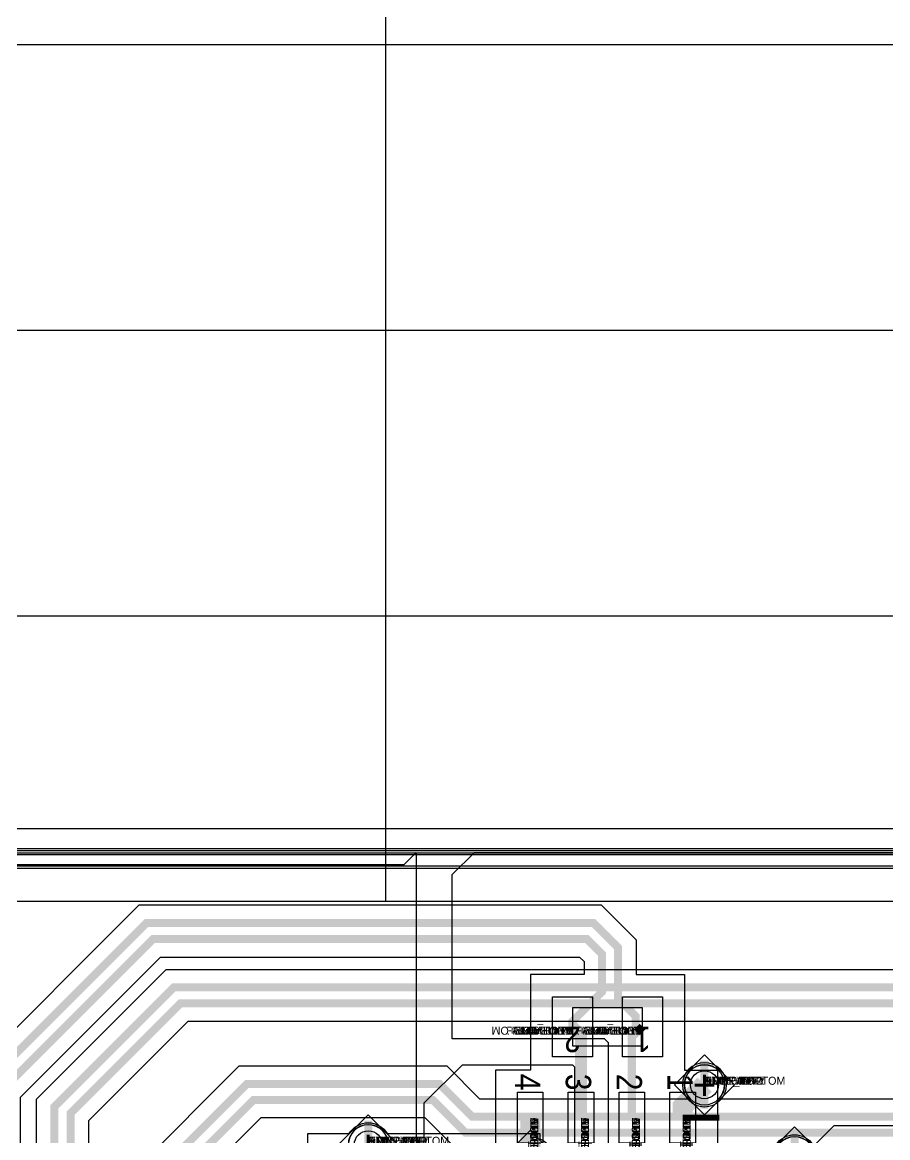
# Model space of a CAD drawing. Extents: x 0 to 323, y 0 to 320.
# Drawn here: x 14.52 to 36.14, y 265.08 to 292.95 of the extents above; entities that cross this region are included whole.
import ezdxf
from ezdxf.enums import TextEntityAlignment as Align

# ---------------------------------------------------------------- set-up
doc = ezdxf.new("R2010")
doc.units = 0
doc.header["$MEASUREMENT"] = 0
doc.layers.get('0').update_dxf_attribs({"linetype": 'CONTINUOUS'})
for name, color, linetype in [('BOARD_GEOMETRY_OUTLINE', 1, 'CONTINUOUS'), ('CDN_FIGURES', 7, 'CONTINUOUS'), ('ETCH_BOTTOM', 7, 'CONTINUOUS'), ('ETCH_GND', 3, 'CONTINUOUS'), ('ETCH_INT1', 4, 'CONTINUOUS'), ('ETCH_INT2', 5, 'CONTINUOUS'), ('ETCH_PWR', 6, 'CONTINUOUS'), ('ETCH_TOP', 2, 'CONTINUOUS'), ('MANUFACTURING_NCLEGEND-1-6', 8, 'CONTINUOUS'), ('PACKAGE_GEOMETRY_ASSEMBLY_TOP', 11, 'CONTINUOUS'), ('PACKAGE_GEOMETRY_PIN_NUMBER', 9, 'CONTINUOUS'), ('PACKAGE_KEEPIN_ALL', 12, 'CONTINUOUS')]:
    doc.layers.add(name, color=color, linetype=linetype)

# ---------------------------------------------------------------- blocks, each defined once
blk = doc.blocks.new('FIGURE_DIAMOND')
at = {"layer": 'CDN_FIGURES'}
blk.add_lwpolyline([(-0.5, 0), (0, 0.5), (0.5, 0), (0, -0.5)], close=True, dxfattribs=at)
blk = doc.blocks.new('PAD_INFO')
for tag in ['SHAPE_TYPE', 'PAD_HEIGHT', 'PAD_LAYER', 'PAD_TYPE', 'PAD_WIDTH']:
    blk.add_attdef(tag, (0, 0), '', height=0.2)
at = {"flags": 2}
blk.add_attdef('CDN_TYPE', (0, 0), '', height=0.2, dxfattribs=at)
blk = doc.blocks.new('DRILL_INFO')
at = {"flags": 2}
blk.add_attdef('CDN_TYPE', (0, 0), '', height=0.2, dxfattribs=at)
for tag in ['FSHAPE', 'FCHAR', 'DRILL_HEIGHT', 'DIAMETER', 'PLATED', 'DRILL_WIDTH']:
    blk.add_attdef(tag, (0, 0), '', height=0.2)
blk = doc.blocks.new('VIA0700X0300')
at = {"layer": 'ETCH_BOTTOM'}
blk.add_circle((0, 0), 0.35, dxfattribs=at)
at = {"layer": 'ETCH_GND'}
blk.add_circle((0, 0), 0.35, dxfattribs=at)
at = {"layer": 'ETCH_INT1'}
blk.add_circle((0, 0), 0.35, dxfattribs=at)
at = {"layer": 'ETCH_INT2'}
blk.add_circle((0, 0), 0.35, dxfattribs=at)
at = {"layer": 'ETCH_PWR'}
blk.add_circle((0, 0), 0.35, dxfattribs=at)
at = {"layer": 'ETCH_TOP'}
blk.add_circle((0, 0), 0.35, dxfattribs=at)
ref = blk.add_blockref('PAD_INFO', (0, 0))
ref.add_attrib('PAD_LAYER', 'ETCH_TOP', (0, 0), dxfattribs={"height": 0.2})
ref.add_attrib('SHAPE_TYPE', 'NULL', (0, 0), dxfattribs={"height": 0.2})
ref.add_attrib('PAD_TYPE', 'ANTIPAD', (0, 0), dxfattribs={"height": 0.2})
ref.add_attrib('PAD_WIDTH', '0.000000', (0, 0), dxfattribs={"height": 0.2})
ref.add_attrib('PAD_HEIGHT', '0.000000', (0, 0), dxfattribs={"height": 0.2})
ref = blk.add_blockref('PAD_INFO', (0, 0))
ref.add_attrib('PAD_LAYER', 'ETCH_GND', (0, 0), dxfattribs={"height": 0.2})
ref.add_attrib('SHAPE_TYPE', 'NULL', (0, 0), dxfattribs={"height": 0.2})
ref.add_attrib('PAD_TYPE', 'ANTIPAD', (0, 0), dxfattribs={"height": 0.2})
ref.add_attrib('PAD_WIDTH', '0.000000', (0, 0), dxfattribs={"height": 0.2})
ref.add_attrib('PAD_HEIGHT', '0.000000', (0, 0), dxfattribs={"height": 0.2})
ref = blk.add_blockref('PAD_INFO', (0, 0))
ref.add_attrib('PAD_LAYER', 'ETCH_INT1', (0, 0), dxfattribs={"height": 0.2})
ref.add_attrib('SHAPE_TYPE', 'NULL', (0, 0), dxfattribs={"height": 0.2})
ref.add_attrib('PAD_TYPE', 'ANTIPAD', (0, 0), dxfattribs={"height": 0.2})
ref.add_attrib('PAD_WIDTH', '0.000000', (0, 0), dxfattribs={"height": 0.2})
ref.add_attrib('PAD_HEIGHT', '0.000000', (0, 0), dxfattribs={"height": 0.2})
ref = blk.add_blockref('PAD_INFO', (0, 0))
ref.add_attrib('PAD_LAYER', 'ETCH_INT2', (0, 0), dxfattribs={"height": 0.2})
ref.add_attrib('SHAPE_TYPE', 'NULL', (0, 0), dxfattribs={"height": 0.2})
ref.add_attrib('PAD_TYPE', 'ANTIPAD', (0, 0), dxfattribs={"height": 0.2})
ref.add_attrib('PAD_WIDTH', '0.000000', (0, 0), dxfattribs={"height": 0.2})
ref.add_attrib('PAD_HEIGHT', '0.000000', (0, 0), dxfattribs={"height": 0.2})
ref = blk.add_blockref('PAD_INFO', (0, 0))
ref.add_attrib('PAD_LAYER', 'ETCH_PWR', (0, 0), dxfattribs={"height": 0.2})
ref.add_attrib('SHAPE_TYPE', 'NULL', (0, 0), dxfattribs={"height": 0.2})
ref.add_attrib('PAD_TYPE', 'ANTIPAD', (0, 0), dxfattribs={"height": 0.2})
ref.add_attrib('PAD_WIDTH', '0.000000', (0, 0), dxfattribs={"height": 0.2})
ref.add_attrib('PAD_HEIGHT', '0.000000', (0, 0), dxfattribs={"height": 0.2})
ref = blk.add_blockref('PAD_INFO', (0, 0))
ref.add_attrib('PAD_LAYER', 'ETCH_BOTTOM', (0, 0), dxfattribs={"height": 0.2})
ref.add_attrib('SHAPE_TYPE', 'NULL', (0, 0), dxfattribs={"height": 0.2})
ref.add_attrib('PAD_TYPE', 'ANTIPAD', (0, 0), dxfattribs={"height": 0.2})
ref.add_attrib('PAD_WIDTH', '0.000000', (0, 0), dxfattribs={"height": 0.2})
ref.add_attrib('PAD_HEIGHT', '0.000000', (0, 0), dxfattribs={"height": 0.2})
ref = blk.add_blockref('PAD_INFO', (0, 0))
ref.add_attrib('PAD_LAYER', 'ETCH_TOP', (0, 0), dxfattribs={"height": 0.2})
ref.add_attrib('SHAPE_TYPE', 'NULL', (0, 0), dxfattribs={"height": 0.2})
ref.add_attrib('PAD_TYPE', 'THERMAL', (0, 0), dxfattribs={"height": 0.2})
ref.add_attrib('PAD_WIDTH', '0.000000', (0, 0), dxfattribs={"height": 0.2})
ref.add_attrib('PAD_HEIGHT', '0.000000', (0, 0), dxfattribs={"height": 0.2})
ref = blk.add_blockref('PAD_INFO', (0, 0))
ref.add_attrib('PAD_LAYER', 'ETCH_GND', (0, 0), dxfattribs={"height": 0.2})
ref.add_attrib('SHAPE_TYPE', 'NULL', (0, 0), dxfattribs={"height": 0.2})
ref.add_attrib('PAD_TYPE', 'THERMAL', (0, 0), dxfattribs={"height": 0.2})
ref.add_attrib('PAD_WIDTH', '0.000000', (0, 0), dxfattribs={"height": 0.2})
ref.add_attrib('PAD_HEIGHT', '0.000000', (0, 0), dxfattribs={"height": 0.2})
ref = blk.add_blockref('PAD_INFO', (0, 0))
ref.add_attrib('PAD_LAYER', 'ETCH_INT1', (0, 0), dxfattribs={"height": 0.2})
ref.add_attrib('SHAPE_TYPE', 'NULL', (0, 0), dxfattribs={"height": 0.2})
ref.add_attrib('PAD_TYPE', 'THERMAL', (0, 0), dxfattribs={"height": 0.2})
ref.add_attrib('PAD_WIDTH', '0.000000', (0, 0), dxfattribs={"height": 0.2})
ref.add_attrib('PAD_HEIGHT', '0.000000', (0, 0), dxfattribs={"height": 0.2})
ref = blk.add_blockref('PAD_INFO', (0, 0))
ref.add_attrib('PAD_LAYER', 'ETCH_INT2', (0, 0), dxfattribs={"height": 0.2})
ref.add_attrib('SHAPE_TYPE', 'NULL', (0, 0), dxfattribs={"height": 0.2})
ref.add_attrib('PAD_TYPE', 'THERMAL', (0, 0), dxfattribs={"height": 0.2})
ref.add_attrib('PAD_WIDTH', '0.000000', (0, 0), dxfattribs={"height": 0.2})
ref.add_attrib('PAD_HEIGHT', '0.000000', (0, 0), dxfattribs={"height": 0.2})
ref = blk.add_blockref('PAD_INFO', (0, 0))
ref.add_attrib('PAD_LAYER', 'ETCH_PWR', (0, 0), dxfattribs={"height": 0.2})
ref.add_attrib('SHAPE_TYPE', 'NULL', (0, 0), dxfattribs={"height": 0.2})
ref.add_attrib('PAD_TYPE', 'THERMAL', (0, 0), dxfattribs={"height": 0.2})
ref.add_attrib('PAD_WIDTH', '0.000000', (0, 0), dxfattribs={"height": 0.2})
ref.add_attrib('PAD_HEIGHT', '0.000000', (0, 0), dxfattribs={"height": 0.2})
ref = blk.add_blockref('PAD_INFO', (0, 0))
ref.add_attrib('PAD_LAYER', 'ETCH_BOTTOM', (0, 0), dxfattribs={"height": 0.2})
ref.add_attrib('SHAPE_TYPE', 'NULL', (0, 0), dxfattribs={"height": 0.2})
ref.add_attrib('PAD_TYPE', 'THERMAL', (0, 0), dxfattribs={"height": 0.2})
ref.add_attrib('PAD_WIDTH', '0.000000', (0, 0), dxfattribs={"height": 0.2})
ref.add_attrib('PAD_HEIGHT', '0.000000', (0, 0), dxfattribs={"height": 0.2})
ref = blk.add_blockref('PAD_INFO', (0, 0))
ref.add_attrib('PAD_LAYER', 'ETCH_TOP', (0, 0), dxfattribs={"height": 0.2})
ref.add_attrib('SHAPE_TYPE', 'CIRCLE', (0, 0), dxfattribs={"height": 0.2})
ref.add_attrib('PAD_TYPE', 'REGULAR', (0, 0), dxfattribs={"height": 0.2})
ref.add_attrib('PAD_WIDTH', '0.700000', (0, 0), dxfattribs={"height": 0.2})
ref.add_attrib('PAD_HEIGHT', '0.700000', (0, 0), dxfattribs={"height": 0.2})
ref = blk.add_blockref('PAD_INFO', (0, 0))
ref.add_attrib('PAD_LAYER', 'ETCH_GND', (0, 0), dxfattribs={"height": 0.2})
ref.add_attrib('SHAPE_TYPE', 'CIRCLE', (0, 0), dxfattribs={"height": 0.2})
ref.add_attrib('PAD_TYPE', 'REGULAR', (0, 0), dxfattribs={"height": 0.2})
ref.add_attrib('PAD_WIDTH', '0.700000', (0, 0), dxfattribs={"height": 0.2})
ref.add_attrib('PAD_HEIGHT', '0.700000', (0, 0), dxfattribs={"height": 0.2})
ref = blk.add_blockref('PAD_INFO', (0, 0))
ref.add_attrib('PAD_LAYER', 'ETCH_INT1', (0, 0), dxfattribs={"height": 0.2})
ref.add_attrib('SHAPE_TYPE', 'CIRCLE', (0, 0), dxfattribs={"height": 0.2})
ref.add_attrib('PAD_TYPE', 'REGULAR', (0, 0), dxfattribs={"height": 0.2})
ref.add_attrib('PAD_WIDTH', '0.700000', (0, 0), dxfattribs={"height": 0.2})
ref.add_attrib('PAD_HEIGHT', '0.700000', (0, 0), dxfattribs={"height": 0.2})
ref = blk.add_blockref('PAD_INFO', (0, 0))
ref.add_attrib('PAD_LAYER', 'ETCH_INT2', (0, 0), dxfattribs={"height": 0.2})
ref.add_attrib('SHAPE_TYPE', 'CIRCLE', (0, 0), dxfattribs={"height": 0.2})
ref.add_attrib('PAD_TYPE', 'REGULAR', (0, 0), dxfattribs={"height": 0.2})
ref.add_attrib('PAD_WIDTH', '0.700000', (0, 0), dxfattribs={"height": 0.2})
ref.add_attrib('PAD_HEIGHT', '0.700000', (0, 0), dxfattribs={"height": 0.2})
ref = blk.add_blockref('PAD_INFO', (0, 0))
ref.add_attrib('PAD_LAYER', 'ETCH_PWR', (0, 0), dxfattribs={"height": 0.2})
ref.add_attrib('SHAPE_TYPE', 'CIRCLE', (0, 0), dxfattribs={"height": 0.2})
ref.add_attrib('PAD_TYPE', 'REGULAR', (0, 0), dxfattribs={"height": 0.2})
ref.add_attrib('PAD_WIDTH', '0.700000', (0, 0), dxfattribs={"height": 0.2})
ref.add_attrib('PAD_HEIGHT', '0.700000', (0, 0), dxfattribs={"height": 0.2})
ref = blk.add_blockref('PAD_INFO', (0, 0))
ref.add_attrib('PAD_LAYER', 'ETCH_BOTTOM', (0, 0), dxfattribs={"height": 0.2})
ref.add_attrib('SHAPE_TYPE', 'CIRCLE', (0, 0), dxfattribs={"height": 0.2})
ref.add_attrib('PAD_TYPE', 'REGULAR', (0, 0), dxfattribs={"height": 0.2})
ref.add_attrib('PAD_WIDTH', '0.700000', (0, 0), dxfattribs={"height": 0.2})
ref.add_attrib('PAD_HEIGHT', '0.700000', (0, 0), dxfattribs={"height": 0.2})
ref = blk.add_blockref('DRILL_INFO', (0, 0))
ref.add_attrib('DIAMETER', '0.300000', (0, 0), dxfattribs={"height": 0.2})
ref.add_attrib('PLATED', 'PLATED', (0, 0), dxfattribs={"height": 0.2})
ref.add_attrib('FSHAPE', 'DIAMOND', (0, 0), dxfattribs={"height": 0.2})
ref.add_attrib('FCHAR', '+', (0, 0), dxfattribs={"height": 0.2})
ref.add_attrib('DRILL_WIDTH', '1.500000', (0, 0), dxfattribs={"height": 0.2})
ref.add_attrib('DRILL_HEIGHT', '1.500000', (0, 0), dxfattribs={"height": 0.2})
for tag in ['CDN_TYPE', 'PIN']:
    blk.add_attdef(tag, (0, 0), '', height=0.2)
at = {"flags": 2}
for tag in ['PSTKNAME', 'BBV']:
    blk.add_attdef(tag, (0, 0), '', height=0.2, dxfattribs=at)
blk = doc.blocks.new('SMD50_25')
at = {"layer": 'ETCH_TOP'}
blk.add_lwpolyline([(-0.635, -0.318), (-0.635, 0.318), (0.635, 0.318), (0.635, -0.318)], close=True, dxfattribs=at)
ref = blk.add_blockref('PAD_INFO', (0, 0))
ref.add_attrib('PAD_LAYER', 'ETCH_TOP', (0, 0), dxfattribs={"height": 0.2})
ref.add_attrib('SHAPE_TYPE', 'NULL', (0, 0), dxfattribs={"height": 0.2})
ref.add_attrib('PAD_TYPE', 'ANTIPAD', (0, 0), dxfattribs={"height": 0.2})
ref.add_attrib('PAD_WIDTH', '0.000000', (0, 0), dxfattribs={"height": 0.2})
ref.add_attrib('PAD_HEIGHT', '0.000000', (0, 0), dxfattribs={"height": 0.2})
ref = blk.add_blockref('PAD_INFO', (0, 0))
ref.add_attrib('PAD_LAYER', 'ETCH_GND', (0, 0), dxfattribs={"height": 0.2})
ref.add_attrib('SHAPE_TYPE', 'NULL', (0, 0), dxfattribs={"height": 0.2})
ref.add_attrib('PAD_TYPE', 'ANTIPAD', (0, 0), dxfattribs={"height": 0.2})
ref.add_attrib('PAD_WIDTH', '0.000000', (0, 0), dxfattribs={"height": 0.2})
ref.add_attrib('PAD_HEIGHT', '0.000000', (0, 0), dxfattribs={"height": 0.2})
ref = blk.add_blockref('PAD_INFO', (0, 0))
ref.add_attrib('PAD_LAYER', 'ETCH_INT1', (0, 0), dxfattribs={"height": 0.2})
ref.add_attrib('SHAPE_TYPE', 'NULL', (0, 0), dxfattribs={"height": 0.2})
ref.add_attrib('PAD_TYPE', 'ANTIPAD', (0, 0), dxfattribs={"height": 0.2})
ref.add_attrib('PAD_WIDTH', '0.000000', (0, 0), dxfattribs={"height": 0.2})
ref.add_attrib('PAD_HEIGHT', '0.000000', (0, 0), dxfattribs={"height": 0.2})
ref = blk.add_blockref('PAD_INFO', (0, 0))
ref.add_attrib('PAD_LAYER', 'ETCH_INT2', (0, 0), dxfattribs={"height": 0.2})
ref.add_attrib('SHAPE_TYPE', 'NULL', (0, 0), dxfattribs={"height": 0.2})
ref.add_attrib('PAD_TYPE', 'ANTIPAD', (0, 0), dxfattribs={"height": 0.2})
ref.add_attrib('PAD_WIDTH', '0.000000', (0, 0), dxfattribs={"height": 0.2})
ref.add_attrib('PAD_HEIGHT', '0.000000', (0, 0), dxfattribs={"height": 0.2})
ref = blk.add_blockref('PAD_INFO', (0, 0))
ref.add_attrib('PAD_LAYER', 'ETCH_PWR', (0, 0), dxfattribs={"height": 0.2})
ref.add_attrib('SHAPE_TYPE', 'NULL', (0, 0), dxfattribs={"height": 0.2})
ref.add_attrib('PAD_TYPE', 'ANTIPAD', (0, 0), dxfattribs={"height": 0.2})
ref.add_attrib('PAD_WIDTH', '0.000000', (0, 0), dxfattribs={"height": 0.2})
ref.add_attrib('PAD_HEIGHT', '0.000000', (0, 0), dxfattribs={"height": 0.2})
ref = blk.add_blockref('PAD_INFO', (0, 0))
ref.add_attrib('PAD_LAYER', 'ETCH_BOTTOM', (0, 0), dxfattribs={"height": 0.2})
ref.add_attrib('SHAPE_TYPE', 'NULL', (0, 0), dxfattribs={"height": 0.2})
ref.add_attrib('PAD_TYPE', 'ANTIPAD', (0, 0), dxfattribs={"height": 0.2})
ref.add_attrib('PAD_WIDTH', '0.000000', (0, 0), dxfattribs={"height": 0.2})
ref.add_attrib('PAD_HEIGHT', '0.000000', (0, 0), dxfattribs={"height": 0.2})
ref = blk.add_blockref('PAD_INFO', (0, 0))
ref.add_attrib('PAD_LAYER', 'ETCH_TOP', (0, 0), dxfattribs={"height": 0.2})
ref.add_attrib('SHAPE_TYPE', 'NULL', (0, 0), dxfattribs={"height": 0.2})
ref.add_attrib('PAD_TYPE', 'THERMAL', (0, 0), dxfattribs={"height": 0.2})
ref.add_attrib('PAD_WIDTH', '0.000000', (0, 0), dxfattribs={"height": 0.2})
ref.add_attrib('PAD_HEIGHT', '0.000000', (0, 0), dxfattribs={"height": 0.2})
ref = blk.add_blockref('PAD_INFO', (0, 0))
ref.add_attrib('PAD_LAYER', 'ETCH_GND', (0, 0), dxfattribs={"height": 0.2})
ref.add_attrib('SHAPE_TYPE', 'NULL', (0, 0), dxfattribs={"height": 0.2})
ref.add_attrib('PAD_TYPE', 'THERMAL', (0, 0), dxfattribs={"height": 0.2})
ref.add_attrib('PAD_WIDTH', '0.000000', (0, 0), dxfattribs={"height": 0.2})
ref.add_attrib('PAD_HEIGHT', '0.000000', (0, 0), dxfattribs={"height": 0.2})
ref = blk.add_blockref('PAD_INFO', (0, 0))
ref.add_attrib('PAD_LAYER', 'ETCH_INT1', (0, 0), dxfattribs={"height": 0.2})
ref.add_attrib('SHAPE_TYPE', 'NULL', (0, 0), dxfattribs={"height": 0.2})
ref.add_attrib('PAD_TYPE', 'THERMAL', (0, 0), dxfattribs={"height": 0.2})
ref.add_attrib('PAD_WIDTH', '0.000000', (0, 0), dxfattribs={"height": 0.2})
ref.add_attrib('PAD_HEIGHT', '0.000000', (0, 0), dxfattribs={"height": 0.2})
ref = blk.add_blockref('PAD_INFO', (0, 0))
ref.add_attrib('PAD_LAYER', 'ETCH_INT2', (0, 0), dxfattribs={"height": 0.2})
ref.add_attrib('SHAPE_TYPE', 'NULL', (0, 0), dxfattribs={"height": 0.2})
ref.add_attrib('PAD_TYPE', 'THERMAL', (0, 0), dxfattribs={"height": 0.2})
ref.add_attrib('PAD_WIDTH', '0.000000', (0, 0), dxfattribs={"height": 0.2})
ref.add_attrib('PAD_HEIGHT', '0.000000', (0, 0), dxfattribs={"height": 0.2})
ref = blk.add_blockref('PAD_INFO', (0, 0))
ref.add_attrib('PAD_LAYER', 'ETCH_PWR', (0, 0), dxfattribs={"height": 0.2})
ref.add_attrib('SHAPE_TYPE', 'NULL', (0, 0), dxfattribs={"height": 0.2})
ref.add_attrib('PAD_TYPE', 'THERMAL', (0, 0), dxfattribs={"height": 0.2})
ref.add_attrib('PAD_WIDTH', '0.000000', (0, 0), dxfattribs={"height": 0.2})
ref.add_attrib('PAD_HEIGHT', '0.000000', (0, 0), dxfattribs={"height": 0.2})
ref = blk.add_blockref('PAD_INFO', (0, 0))
ref.add_attrib('PAD_LAYER', 'ETCH_BOTTOM', (0, 0), dxfattribs={"height": 0.2})
ref.add_attrib('SHAPE_TYPE', 'NULL', (0, 0), dxfattribs={"height": 0.2})
ref.add_attrib('PAD_TYPE', 'THERMAL', (0, 0), dxfattribs={"height": 0.2})
ref.add_attrib('PAD_WIDTH', '0.000000', (0, 0), dxfattribs={"height": 0.2})
ref.add_attrib('PAD_HEIGHT', '0.000000', (0, 0), dxfattribs={"height": 0.2})
ref = blk.add_blockref('PAD_INFO', (0, 0))
ref.add_attrib('PAD_LAYER', 'ETCH_TOP', (0, 0), dxfattribs={"height": 0.2})
ref.add_attrib('SHAPE_TYPE', 'RECTANGLE', (0, 0), dxfattribs={"height": 0.2})
ref.add_attrib('PAD_TYPE', 'REGULAR', (0, 0), dxfattribs={"height": 0.2})
ref.add_attrib('PAD_WIDTH', '1.270000', (0, 0), dxfattribs={"height": 0.2})
ref.add_attrib('PAD_HEIGHT', '0.635000', (0, 0), dxfattribs={"height": 0.2})
ref = blk.add_blockref('PAD_INFO', (0, 0))
ref.add_attrib('PAD_LAYER', 'ETCH_GND', (0, 0), dxfattribs={"height": 0.2})
ref.add_attrib('SHAPE_TYPE', 'NULL', (0, 0), dxfattribs={"height": 0.2})
ref.add_attrib('PAD_TYPE', 'REGULAR', (0, 0), dxfattribs={"height": 0.2})
ref.add_attrib('PAD_WIDTH', '0.000000', (0, 0), dxfattribs={"height": 0.2})
ref.add_attrib('PAD_HEIGHT', '0.000000', (0, 0), dxfattribs={"height": 0.2})
ref = blk.add_blockref('PAD_INFO', (0, 0))
ref.add_attrib('PAD_LAYER', 'ETCH_INT1', (0, 0), dxfattribs={"height": 0.2})
ref.add_attrib('SHAPE_TYPE', 'NULL', (0, 0), dxfattribs={"height": 0.2})
ref.add_attrib('PAD_TYPE', 'REGULAR', (0, 0), dxfattribs={"height": 0.2})
ref.add_attrib('PAD_WIDTH', '0.000000', (0, 0), dxfattribs={"height": 0.2})
ref.add_attrib('PAD_HEIGHT', '0.000000', (0, 0), dxfattribs={"height": 0.2})
ref = blk.add_blockref('PAD_INFO', (0, 0))
ref.add_attrib('PAD_LAYER', 'ETCH_INT2', (0, 0), dxfattribs={"height": 0.2})
ref.add_attrib('SHAPE_TYPE', 'NULL', (0, 0), dxfattribs={"height": 0.2})
ref.add_attrib('PAD_TYPE', 'REGULAR', (0, 0), dxfattribs={"height": 0.2})
ref.add_attrib('PAD_WIDTH', '0.000000', (0, 0), dxfattribs={"height": 0.2})
ref.add_attrib('PAD_HEIGHT', '0.000000', (0, 0), dxfattribs={"height": 0.2})
ref = blk.add_blockref('PAD_INFO', (0, 0))
ref.add_attrib('PAD_LAYER', 'ETCH_PWR', (0, 0), dxfattribs={"height": 0.2})
ref.add_attrib('SHAPE_TYPE', 'NULL', (0, 0), dxfattribs={"height": 0.2})
ref.add_attrib('PAD_TYPE', 'REGULAR', (0, 0), dxfattribs={"height": 0.2})
ref.add_attrib('PAD_WIDTH', '0.000000', (0, 0), dxfattribs={"height": 0.2})
ref.add_attrib('PAD_HEIGHT', '0.000000', (0, 0), dxfattribs={"height": 0.2})
ref = blk.add_blockref('PAD_INFO', (0, 0))
ref.add_attrib('PAD_LAYER', 'ETCH_BOTTOM', (0, 0), dxfattribs={"height": 0.2})
ref.add_attrib('SHAPE_TYPE', 'NULL', (0, 0), dxfattribs={"height": 0.2})
ref.add_attrib('PAD_TYPE', 'REGULAR', (0, 0), dxfattribs={"height": 0.2})
ref.add_attrib('PAD_WIDTH', '0.000000', (0, 0), dxfattribs={"height": 0.2})
ref.add_attrib('PAD_HEIGHT', '0.000000', (0, 0), dxfattribs={"height": 0.2})
ref = blk.add_blockref('DRILL_INFO', (0, 0))
ref.add_attrib('DIAMETER', '0.000000', (0, 0), dxfattribs={"height": 0.2})
ref.add_attrib('PLATED', 'NON_PLATED', (0, 0), dxfattribs={"height": 0.2})
ref.add_attrib('FSHAPE', 'NULL', (0, 0), dxfattribs={"height": 0.2})
ref.add_attrib('DRILL_WIDTH', '0.000000', (0, 0), dxfattribs={"height": 0.2})
ref.add_attrib('DRILL_HEIGHT', '0.000000', (0, 0), dxfattribs={"height": 0.2})
for tag in ['CDN_TYPE', 'PIN']:
    blk.add_attdef(tag, (0, 0), '', height=0.2)
at = {"flags": 2}
for tag in ['PSTKNAME', 'BBV']:
    blk.add_attdef(tag, (0, 0), '', height=0.2, dxfattribs=at)
blk = doc.blocks.new('SOIC8')
at = {"layer": 'ETCH_TOP'}
ref = blk.add_blockref('SMD50_25', (-2.4765, 1.905), dxfattribs=at)
ref.add_attrib('CDN_TYPE', 'PIN', (0, 0), dxfattribs={"height": 0.2})
ref.add_attrib('PIN', '1', (0, 0), dxfattribs={"height": 0.2})
ref = blk.add_blockref('SMD50_25', (-2.4765, 0.635), dxfattribs=at)
ref.add_attrib('CDN_TYPE', 'PIN', (0, 0), dxfattribs={"height": 0.2})
ref.add_attrib('PIN', '2', (0, 0), dxfattribs={"height": 0.2})
ref = blk.add_blockref('SMD50_25', (-2.4765, -0.635), dxfattribs=at)
ref.add_attrib('CDN_TYPE', 'PIN', (0, 0), dxfattribs={"height": 0.2})
ref.add_attrib('PIN', '3', (0, 0), dxfattribs={"height": 0.2})
ref = blk.add_blockref('SMD50_25', (-2.4765, -1.905), dxfattribs=at)
ref.add_attrib('CDN_TYPE', 'PIN', (0, 0), dxfattribs={"height": 0.2})
ref.add_attrib('PIN', '4', (0, 0), dxfattribs={"height": 0.2})
at = {"flags": 2}
for tag in ['SYMBOL_TYPE', 'CDN_TYPE', 'REFDES']:
    blk.add_attdef(tag, (0, 0), '', height=0.2, dxfattribs=at)
blk = doc.blocks.new('RC1000X1500TS')
at = {"layer": 'ETCH_TOP'}
blk.add_lwpolyline([(-0.5, -0.75), (-0.5, 0.75), (0.5, 0.75), (0.5, -0.75)], close=True, dxfattribs=at)
ref = blk.add_blockref('PAD_INFO', (0, 0))
ref.add_attrib('PAD_LAYER', 'ETCH_TOP', (0, 0), dxfattribs={"height": 0.2})
ref.add_attrib('SHAPE_TYPE', 'NULL', (0, 0), dxfattribs={"height": 0.2})
ref.add_attrib('PAD_TYPE', 'ANTIPAD', (0, 0), dxfattribs={"height": 0.2})
ref.add_attrib('PAD_WIDTH', '0.000000', (0, 0), dxfattribs={"height": 0.2})
ref.add_attrib('PAD_HEIGHT', '0.000000', (0, 0), dxfattribs={"height": 0.2})
ref = blk.add_blockref('PAD_INFO', (0, 0))
ref.add_attrib('PAD_LAYER', 'ETCH_GND', (0, 0), dxfattribs={"height": 0.2})
ref.add_attrib('SHAPE_TYPE', 'NULL', (0, 0), dxfattribs={"height": 0.2})
ref.add_attrib('PAD_TYPE', 'ANTIPAD', (0, 0), dxfattribs={"height": 0.2})
ref.add_attrib('PAD_WIDTH', '0.000000', (0, 0), dxfattribs={"height": 0.2})
ref.add_attrib('PAD_HEIGHT', '0.000000', (0, 0), dxfattribs={"height": 0.2})
ref = blk.add_blockref('PAD_INFO', (0, 0))
ref.add_attrib('PAD_LAYER', 'ETCH_INT1', (0, 0), dxfattribs={"height": 0.2})
ref.add_attrib('SHAPE_TYPE', 'NULL', (0, 0), dxfattribs={"height": 0.2})
ref.add_attrib('PAD_TYPE', 'ANTIPAD', (0, 0), dxfattribs={"height": 0.2})
ref.add_attrib('PAD_WIDTH', '0.000000', (0, 0), dxfattribs={"height": 0.2})
ref.add_attrib('PAD_HEIGHT', '0.000000', (0, 0), dxfattribs={"height": 0.2})
ref = blk.add_blockref('PAD_INFO', (0, 0))
ref.add_attrib('PAD_LAYER', 'ETCH_INT2', (0, 0), dxfattribs={"height": 0.2})
ref.add_attrib('SHAPE_TYPE', 'NULL', (0, 0), dxfattribs={"height": 0.2})
ref.add_attrib('PAD_TYPE', 'ANTIPAD', (0, 0), dxfattribs={"height": 0.2})
ref.add_attrib('PAD_WIDTH', '0.000000', (0, 0), dxfattribs={"height": 0.2})
ref.add_attrib('PAD_HEIGHT', '0.000000', (0, 0), dxfattribs={"height": 0.2})
ref = blk.add_blockref('PAD_INFO', (0, 0))
ref.add_attrib('PAD_LAYER', 'ETCH_PWR', (0, 0), dxfattribs={"height": 0.2})
ref.add_attrib('SHAPE_TYPE', 'NULL', (0, 0), dxfattribs={"height": 0.2})
ref.add_attrib('PAD_TYPE', 'ANTIPAD', (0, 0), dxfattribs={"height": 0.2})
ref.add_attrib('PAD_WIDTH', '0.000000', (0, 0), dxfattribs={"height": 0.2})
ref.add_attrib('PAD_HEIGHT', '0.000000', (0, 0), dxfattribs={"height": 0.2})
ref = blk.add_blockref('PAD_INFO', (0, 0))
ref.add_attrib('PAD_LAYER', 'ETCH_BOTTOM', (0, 0), dxfattribs={"height": 0.2})
ref.add_attrib('SHAPE_TYPE', 'NULL', (0, 0), dxfattribs={"height": 0.2})
ref.add_attrib('PAD_TYPE', 'ANTIPAD', (0, 0), dxfattribs={"height": 0.2})
ref.add_attrib('PAD_WIDTH', '0.000000', (0, 0), dxfattribs={"height": 0.2})
ref.add_attrib('PAD_HEIGHT', '0.000000', (0, 0), dxfattribs={"height": 0.2})
ref = blk.add_blockref('PAD_INFO', (0, 0))
ref.add_attrib('PAD_LAYER', 'ETCH_TOP', (0, 0), dxfattribs={"height": 0.2})
ref.add_attrib('SHAPE_TYPE', 'NULL', (0, 0), dxfattribs={"height": 0.2})
ref.add_attrib('PAD_TYPE', 'THERMAL', (0, 0), dxfattribs={"height": 0.2})
ref.add_attrib('PAD_WIDTH', '0.000000', (0, 0), dxfattribs={"height": 0.2})
ref.add_attrib('PAD_HEIGHT', '0.000000', (0, 0), dxfattribs={"height": 0.2})
ref = blk.add_blockref('PAD_INFO', (0, 0))
ref.add_attrib('PAD_LAYER', 'ETCH_GND', (0, 0), dxfattribs={"height": 0.2})
ref.add_attrib('SHAPE_TYPE', 'NULL', (0, 0), dxfattribs={"height": 0.2})
ref.add_attrib('PAD_TYPE', 'THERMAL', (0, 0), dxfattribs={"height": 0.2})
ref.add_attrib('PAD_WIDTH', '0.000000', (0, 0), dxfattribs={"height": 0.2})
ref.add_attrib('PAD_HEIGHT', '0.000000', (0, 0), dxfattribs={"height": 0.2})
ref = blk.add_blockref('PAD_INFO', (0, 0))
ref.add_attrib('PAD_LAYER', 'ETCH_INT1', (0, 0), dxfattribs={"height": 0.2})
ref.add_attrib('SHAPE_TYPE', 'NULL', (0, 0), dxfattribs={"height": 0.2})
ref.add_attrib('PAD_TYPE', 'THERMAL', (0, 0), dxfattribs={"height": 0.2})
ref.add_attrib('PAD_WIDTH', '0.000000', (0, 0), dxfattribs={"height": 0.2})
ref.add_attrib('PAD_HEIGHT', '0.000000', (0, 0), dxfattribs={"height": 0.2})
ref = blk.add_blockref('PAD_INFO', (0, 0))
ref.add_attrib('PAD_LAYER', 'ETCH_INT2', (0, 0), dxfattribs={"height": 0.2})
ref.add_attrib('SHAPE_TYPE', 'NULL', (0, 0), dxfattribs={"height": 0.2})
ref.add_attrib('PAD_TYPE', 'THERMAL', (0, 0), dxfattribs={"height": 0.2})
ref.add_attrib('PAD_WIDTH', '0.000000', (0, 0), dxfattribs={"height": 0.2})
ref.add_attrib('PAD_HEIGHT', '0.000000', (0, 0), dxfattribs={"height": 0.2})
ref = blk.add_blockref('PAD_INFO', (0, 0))
ref.add_attrib('PAD_LAYER', 'ETCH_PWR', (0, 0), dxfattribs={"height": 0.2})
ref.add_attrib('SHAPE_TYPE', 'NULL', (0, 0), dxfattribs={"height": 0.2})
ref.add_attrib('PAD_TYPE', 'THERMAL', (0, 0), dxfattribs={"height": 0.2})
ref.add_attrib('PAD_WIDTH', '0.000000', (0, 0), dxfattribs={"height": 0.2})
ref.add_attrib('PAD_HEIGHT', '0.000000', (0, 0), dxfattribs={"height": 0.2})
ref = blk.add_blockref('PAD_INFO', (0, 0))
ref.add_attrib('PAD_LAYER', 'ETCH_BOTTOM', (0, 0), dxfattribs={"height": 0.2})
ref.add_attrib('SHAPE_TYPE', 'NULL', (0, 0), dxfattribs={"height": 0.2})
ref.add_attrib('PAD_TYPE', 'THERMAL', (0, 0), dxfattribs={"height": 0.2})
ref.add_attrib('PAD_WIDTH', '0.000000', (0, 0), dxfattribs={"height": 0.2})
ref.add_attrib('PAD_HEIGHT', '0.000000', (0, 0), dxfattribs={"height": 0.2})
ref = blk.add_blockref('PAD_INFO', (0, 0))
ref.add_attrib('PAD_LAYER', 'ETCH_GND', (0, 0), dxfattribs={"height": 0.2})
ref.add_attrib('SHAPE_TYPE', 'NULL', (0, 0), dxfattribs={"height": 0.2})
ref.add_attrib('PAD_TYPE', 'REGULAR', (0, 0), dxfattribs={"height": 0.2})
ref.add_attrib('PAD_WIDTH', '0.000000', (0, 0), dxfattribs={"height": 0.2})
ref.add_attrib('PAD_HEIGHT', '0.000000', (0, 0), dxfattribs={"height": 0.2})
ref = blk.add_blockref('PAD_INFO', (0, 0))
ref.add_attrib('PAD_LAYER', 'ETCH_INT1', (0, 0), dxfattribs={"height": 0.2})
ref.add_attrib('SHAPE_TYPE', 'NULL', (0, 0), dxfattribs={"height": 0.2})
ref.add_attrib('PAD_TYPE', 'REGULAR', (0, 0), dxfattribs={"height": 0.2})
ref.add_attrib('PAD_WIDTH', '0.000000', (0, 0), dxfattribs={"height": 0.2})
ref.add_attrib('PAD_HEIGHT', '0.000000', (0, 0), dxfattribs={"height": 0.2})
ref = blk.add_blockref('PAD_INFO', (0, 0))
ref.add_attrib('PAD_LAYER', 'ETCH_INT2', (0, 0), dxfattribs={"height": 0.2})
ref.add_attrib('SHAPE_TYPE', 'NULL', (0, 0), dxfattribs={"height": 0.2})
ref.add_attrib('PAD_TYPE', 'REGULAR', (0, 0), dxfattribs={"height": 0.2})
ref.add_attrib('PAD_WIDTH', '0.000000', (0, 0), dxfattribs={"height": 0.2})
ref.add_attrib('PAD_HEIGHT', '0.000000', (0, 0), dxfattribs={"height": 0.2})
ref = blk.add_blockref('PAD_INFO', (0, 0))
ref.add_attrib('PAD_LAYER', 'ETCH_PWR', (0, 0), dxfattribs={"height": 0.2})
ref.add_attrib('SHAPE_TYPE', 'NULL', (0, 0), dxfattribs={"height": 0.2})
ref.add_attrib('PAD_TYPE', 'REGULAR', (0, 0), dxfattribs={"height": 0.2})
ref.add_attrib('PAD_WIDTH', '0.000000', (0, 0), dxfattribs={"height": 0.2})
ref.add_attrib('PAD_HEIGHT', '0.000000', (0, 0), dxfattribs={"height": 0.2})
ref = blk.add_blockref('PAD_INFO', (0, 0))
ref.add_attrib('PAD_LAYER', 'ETCH_BOTTOM', (0, 0), dxfattribs={"height": 0.2})
ref.add_attrib('SHAPE_TYPE', 'NULL', (0, 0), dxfattribs={"height": 0.2})
ref.add_attrib('PAD_TYPE', 'REGULAR', (0, 0), dxfattribs={"height": 0.2})
ref.add_attrib('PAD_WIDTH', '0.000000', (0, 0), dxfattribs={"height": 0.2})
ref.add_attrib('PAD_HEIGHT', '0.000000', (0, 0), dxfattribs={"height": 0.2})
ref = blk.add_blockref('DRILL_INFO', (0, 0))
ref.add_attrib('DIAMETER', '0.000000', (0, 0), dxfattribs={"height": 0.2})
ref.add_attrib('PLATED', 'PLATED', (0, 0), dxfattribs={"height": 0.2})
ref.add_attrib('FSHAPE', 'NULL', (0, 0), dxfattribs={"height": 0.2})
ref.add_attrib('DRILL_WIDTH', '0.000000', (0, 0), dxfattribs={"height": 0.2})
ref.add_attrib('DRILL_HEIGHT', '0.000000', (0, 0), dxfattribs={"height": 0.2})
ref = blk.add_blockref('PAD_INFO', (0, 0))
ref.add_attrib('PAD_LAYER', 'ETCH_TOP', (0, 0), dxfattribs={"height": 0.2})
ref.add_attrib('SHAPE_TYPE', 'RECTANGLE', (0, 0), dxfattribs={"height": 0.2})
ref.add_attrib('PAD_TYPE', 'REGULAR', (0, 0), dxfattribs={"height": 0.2})
ref.add_attrib('PAD_WIDTH', '1.000000', (0, 0), dxfattribs={"height": 0.2})
ref.add_attrib('PAD_HEIGHT', '1.500000', (0, 0), dxfattribs={"height": 0.2})
for tag in ['CDN_TYPE', 'PIN']:
    blk.add_attdef(tag, (0, 0), '', height=0.2)
at = {"flags": 2}
for tag in ['PSTKNAME', 'BBV']:
    blk.add_attdef(tag, (0, 0), '', height=0.2, dxfattribs=at)
blk = doc.blocks.new('F56')
at = {"layer": 'PACKAGE_GEOMETRY_ASSEMBLY_TOP'}
blk.add_lwpolyline([(0, -0.475), (1.75, -0.475), (1.75, 0.475), (0, 0.475)], close=True, dxfattribs=at)
at = {"layer": 'ETCH_TOP'}
ref = blk.add_blockref('RC1000X1500TS', (0, 0), dxfattribs=at)
ref.add_attrib('CDN_TYPE', 'PIN', (0, 0), dxfattribs={"height": 0.2})
ref.add_attrib('PIN', '1', (0, 0), dxfattribs={"height": 0.2})
ref = blk.add_blockref('RC1000X1500TS', (1.75, 0), dxfattribs=at)
ref.add_attrib('CDN_TYPE', 'PIN', (0, 0), dxfattribs={"height": 0.2})
ref.add_attrib('PIN', '2', (0, 0), dxfattribs={"height": 0.2})
at = {"flags": 2}
for tag in ['SYMBOL_TYPE', 'CDN_TYPE', 'REFDES']:
    blk.add_attdef(tag, (0, 0), '', height=0.2, dxfattribs=at)

msp = doc.modelspace()

# ---------------------------------------------------------------- linework, layer by layer
at = {"layer": 'BOARD_GEOMETRY_OUTLINE'}
msp.add_lwpolyline([(1.513, 154.805), (1.513, 272.805), (191.513, 272.805), (191.513, 154.805)], close=True, dxfattribs=at)
at = {"layer": 'ETCH_BOTTOM'}
msp.add_lwpolyline([(2.453, 155.555), (2.453, 271.875), (190.943, 271.875), (190.943, 155.555), (176.033, 155.555), (176.033, 158.165), (150.373, 158.165), (150.373, 155.555)], close=True, dxfattribs=at)
for points in [[(32.113, 266.405, 1), (31.013, 266.405, 1)], [(23.675, 261.205, -0.683204), (22.65, 261.205), (21.653, 261.205), (21.653, 262.701, -0.528328), (21.653, 263.61), (21.653, 265.185), (22.689, 265.185, -0.570418), (23.636, 265.185), (27.453, 265.185), (27.453, 265.058, -0.295757), (27.808, 264.51), (27.808, 264.45, -0.198912), (27.632, 264.026), (27.453, 263.847), (27.453, 261.205)], [(34.342, 261.005, -0.755811), (33.283, 261.005), (33.26, 261.005), (33.2, 261.065), (31.676, 261.065), (31.616, 261.005), (29.688, 261.005), (29.688, 261.065), (29.463, 261.065), (29.463, 261.242, -0.596659), (29.463, 262.299), (29.463, 264.905), (33.352, 264.905, -0.542405), (34.274, 264.905), (35.353, 264.905), (35.353, 263.338, -0.485808), (35.353, 262.473), (35.353, 261.065), (35.188, 261.065), (35.188, 261.005)]]:
    msp.add_lwpolyline(points, format="xyb", close=True, dxfattribs=at)
for points in [[(31.563, 266.405, 0.2, 0.2, 0), (31.563, 267.006, 0.2, 0.2, 0)], [(31.563, 265.805, 0.2, 0.2, 0), (31.563, 266.405, 0.2, 0.2, 0)], [(23.163, 264.905, 0.2, 0.2, 0), (23.163, 265.506, 0.2, 0.2, 0)], [(33.813, 264.605, 0.2, 0.2, 0), (33.813, 265.206, 0.2, 0.2, 0)], [(23.163, 263.155, 0.5, 0.5, 0), (23.163, 264.905, 0.5, 0.5, 0)]]:
    msp.add_lwpolyline(points, format="xyseb", dxfattribs=at)
at = {"layer": 'ETCH_GND'}
msp.add_lwpolyline([(150.123, 155.155), (2.013, 155.155), (2.013, 272.255), (191.113, 272.255), (191.113, 155.155), (176.083, 155.155), (176.083, 158.385), (150.123, 158.385)], close=True, dxfattribs=at)
at = {"layer": 'ETCH_INT1'}
for points in [[(150.003, 155.505), (2.263, 155.505), (2.263, 272.305), (190.563, 272.305)], [(25.406, 264.755), (24.586, 265.575), (20.479, 265.575), (18.703, 263.799)]]:
    msp.add_lwpolyline(points, dxfattribs=at)
for points, format in [([(14.873, 247.468), (14.873, 266.042), (18.116, 269.286), (80.661, 269.286), (82.282, 270.907), (85.449, 270.907), (86.533, 269.823), (86.533, 268.964), (86.619, 268.878, -1.595499), (85.983, 268.241), (85.883, 268.341), (85.783, 268.241, -1.595499), (85.146, 268.878), (85.233, 268.964), (85.233, 269.284), (84.911, 269.606), (82.82, 269.606), (81.199, 267.985), (18.655, 267.985), (16.173, 265.503), (16.173, 246.929)], "xyb"), ([(86.455, 268.405, 0.2, 0.2, 0), (86.083, 268.778, 0.2, 0.2, 0), (86.083, 269.636, 0.2, 0.2, 0), (85.263, 270.456, 0.2, 0.2, 0), (82.468, 270.456, 0.2, 0.2, 0), (80.847, 268.835, 0.2, 0.2, 0), (18.303, 268.835, 0.2, 0.2, 0), (15.323, 265.855, 0.2, 0.2, 0), (15.323, 247.281, 0.2, 0.2, 0), (13.972, 245.93, 0.2, 0.2, 0), (11.447, 245.93, 0.2, 0.2, 0), (11.432, 245.945, 0.2, 0.2, 0), (10.013, 245.945, 0.2, 0.2, 0), (8.993, 244.925, 0.2, 0.2, 0)], "xyseb"), ([(104.385, 268.613, 0.2, 0.2, 0), (104.013, 268.986, 0.2, 0.2, 0), (104.013, 269.891, 0.2, 0.2, 0), (103.458, 270.445, 0.2, 0.2, 0), (99.187, 270.445, 0.2, 0.2, 0), (95.767, 267.025, 0.2, 0.2, 0), (69.347, 267.025, 0.2, 0.2, 0), (68.327, 266.005, 0.2, 0.2, 0), (55.448, 266.005, 0.2, 0.2, 0), (54.978, 265.535, 0.2, 0.2, 0), (46.297, 265.535, 0.2, 0.2, 0), (45.777, 266.055, 0.2, 0.2, 0), (44.948, 266.055, 0.2, 0.2, 0), (44.498, 265.605, 0.2, 0.2, 0), (25.758, 265.605, 0.2, 0.2, 0), (24.938, 266.425, 0.2, 0.2, 0), (20.127, 266.425, 0.2, 0.2, 0), (17.853, 264.151, 0.2, 0.2, 0), (17.853, 247.551, 0.2, 0.2, 0), (14.232, 243.93, 0.2, 0.2, 0), (9.997, 243.93, 0.2, 0.2, 0), (8.993, 242.925, 0.2, 0.2, 0)], "xyseb"), ([(85.31, 268.405, 0.2, 0.2, 0), (85.683, 268.778, 0.2, 0.2, 0), (85.683, 269.471, 0.2, 0.2, 0), (85.097, 270.056, 0.2, 0.2, 0), (82.634, 270.056, 0.2, 0.2, 0), (81.013, 268.435, 0.2, 0.2, 0), (18.468, 268.435, 0.2, 0.2, 0), (15.723, 265.69, 0.2, 0.2, 0), (15.723, 247.115, 0.2, 0.2, 0), (14.137, 245.53, 0.2, 0.2, 0), (11.597, 245.53, 0.2, 0.2, 0), (10.993, 244.925, 0.2, 0.2, 0)], "xyseb"), ([(103.24, 268.613, 0.2, 0.2, 0), (103.613, 268.985, 0.2, 0.2, 0), (103.613, 269.725, 0.2, 0.2, 0), (103.293, 270.045, 0.2, 0.2, 0), (99.353, 270.045, 0.2, 0.2, 0), (95.933, 266.625, 0.2, 0.2, 0), (69.513, 266.625, 0.2, 0.2, 0), (68.493, 265.605, 0.2, 0.2, 0), (55.614, 265.605, 0.2, 0.2, 0), (55.144, 265.135, 0.2, 0.2, 0), (46.131, 265.135, 0.2, 0.2, 0), (45.611, 265.655, 0.2, 0.2, 0), (45.114, 265.655, 0.2, 0.2, 0), (44.664, 265.205, 0.2, 0.2, 0), (25.593, 265.205, 0.2, 0.2, 0), (24.773, 266.025, 0.2, 0.2, 0), (20.293, 266.025, 0.2, 0.2, 0), (18.253, 263.985, 0.2, 0.2, 0), (18.253, 247.385, 0.2, 0.2, 0), (14.397, 243.53, 0.2, 0.2, 0), (11.293, 243.53, 0.2, 0.2, 0), (10.993, 243.23, 0.2, 0.2, 0), (10.993, 242.925, 0.2, 0.2, 0)], "xyseb"), ([(17.403, 264.338), (19.941, 266.876), (25.125, 266.876), (25.945, 266.056), (31.205, 266.056, -2.378934), (31.92, 266.056), (44.312, 266.056), (44.762, 266.506), (45.963, 266.506), (46.483, 265.986), (53.391, 265.986, -5.665978), (53.734, 265.986), (54.792, 265.986), (55.262, 266.456), (68.141, 266.456)], "xyb")]:
    msp.add_lwpolyline(points, format=format, dxfattribs=at)
msp.add_lwpolyline([(23.663, 264.905, 1), (22.663, 264.905, 1)], format="xyb", close=True, dxfattribs=at)
at = {"layer": 'ETCH_INT2'}
msp.add_lwpolyline([(2.263, 227.755), (2.263, 271.355), (3.063, 272.155), (190.663, 272.155)], dxfattribs=at)
for points in [[(31.563, 266.906, 1), (31.563, 265.905, 1)], [(23.163, 265.406, 1), (23.163, 264.405, 1)], [(33.813, 265.106, 1), (33.813, 264.105, 1)]]:
    msp.add_lwpolyline(points, format="xyb", close=True, dxfattribs=at)
at = {"layer": 'ETCH_PWR'}
for points in [[(2.463, 156.355), (2.463, 271.805), (2.563, 271.905), (24.063, 271.905), (24.363, 272.205), (24.363, 261.655)], [(29.163, 262.955), (29.163, 267.455), (29.063, 267.555), (25.263, 267.555), (25.263, 271.655), (25.813, 272.205), (188.763, 272.205)], [(24.563, 261.905), (24.563, 265.955), (25.513, 266.905), (28.263, 266.905), (28.313, 266.855), (28.313, 262.405)]]:
    msp.add_lwpolyline(points, dxfattribs=at)
for points in [[(32.063, 266.405, 1), (31.063, 266.405, 1)], [(23.663, 264.905, 1), (22.663, 264.905, 1)], [(34.313, 264.605, 1), (33.313, 264.605, 1)]]:
    msp.add_lwpolyline(points, format="xyb", close=True, dxfattribs=at)
at = {"layer": 'ETCH_TOP'}
msp.add_lwpolyline([(1.963, 155.275), (1.963, 272.195), (190.953, 272.195), (190.953, 155.275), (176.083, 155.275), (176.083, 158.445), (150.243, 158.445), (150.243, 155.275)], close=True, dxfattribs=at)
for points in [[(13.173, 253.318), (13.173, 266.632), (17.436, 270.896), (28.979, 270.896), (29.853, 270.022), (29.853, 269.156), (31.063, 269.156), (31.063, 266.767), (31.885, 266.767), (31.885, 264.456)], [(33.875, 264.456), (34.805, 265.386), (39.971, 265.386), (45.651, 271.066), (50.209, 271.066), (51.713, 269.562), (51.713, 269.156), (52.963, 269.156), (52.963, 266.767), (53.885, 266.767), (53.885, 264.397)]]:
    msp.add_lwpolyline(points, dxfattribs=at)
for points in [[(29.871, 267.714, 0.2, 0.2, 0), (29.844, 267.741, 0.2, 0.2, 0), (29.844, 268.118, 0.2, 0.2, 0), (29.403, 268.56, 0.2, 0.2, 0), (29.403, 269.835, 0.2, 0.2, 0), (28.793, 270.445, 0.2, 0.2, 0), (17.623, 270.445, 0.2, 0.2, 0), (13.623, 266.445, 0.2, 0.2, 0), (13.623, 253.131, 0.2, 0.2, 0), (12.367, 251.875, 0.2, 0.2, 0), (9.943, 251.875, 0.2, 0.2, 0), (8.993, 250.925, 0.2, 0.2, 0)], [(28.263, 267.855, 0.2, 0.2, 0), (28.263, 267.985, 0.2, 0.2, 0), (29.003, 268.725, 0.2, 0.2, 0), (29.003, 269.67, 0.2, 0.2, 0), (28.627, 270.045, 0.2, 0.2, 0), (17.788, 270.045, 0.2, 0.2, 0), (14.023, 266.28, 0.2, 0.2, 0), (14.023, 252.965, 0.2, 0.2, 0), (12.533, 251.475, 0.2, 0.2, 0), (11.543, 251.475, 0.2, 0.2, 0), (10.993, 250.925, 0.2, 0.2, 0)], [(28.478, 265.582, 0.3, 0.3, 0), (28.478, 267.64, 0.3, 0.3, 0), (28.263, 267.855, 0.3, 0.3, 0)], [(29.748, 265.582, 0.2, 0.2, 0), (29.748, 267.59, 0.2, 0.2, 0), (29.871, 267.714, 0.2, 0.2, 0)], [(29.871, 267.714, 0.2, 0.2, 0), (30.013, 267.855, 0.2, 0.2, 0)], [(31.018, 265.582, 0.5, 0.5, 0), (31.018, 265.86, 0.5, 0.5, 0), (31.563, 266.405, 0.5, 0.5, 0)], [(27.208, 265.582, 0.5, 0.5, 0), (27.208, 264.51, 0.5, 0.5, 0)], [(31.018, 265.582, 0.15, 0.15, 0), (31.936, 265.582, 0.15, 0.15, 0)]]:
    msp.add_lwpolyline(points, format="xyseb", dxfattribs=at)
msp.add_lwpolyline([(11.771, 250.38, 0.181111), (11.937, 251.025), (12.719, 251.025), (14.473, 252.779), (14.473, 266.093), (17.975, 269.595), (28.441, 269.595), (28.553, 269.483), (28.553, 269.156), (27.213, 269.156), (27.213, 266.767), (26.34, 266.767), (26.34, 264.397), (26.618, 264.397, 0.127141), (26.747, 264.126), (25.055, 264.126), (24.425, 264.756), (16.731, 264.756), (14.663, 262.688), (14.663, 252.898), (12.145, 250.38)], format="xyb", close=True, dxfattribs=at)
at = {"layer": 'MANUFACTURING_NCLEGEND-1-6'}
msp.add_lwpolyline([(0.763, 270.981), (0.763, 320.305), (123.597, 320.305), (123.597, 270.981)], close=True, dxfattribs=at)
for points in [[(23.597, 306.668), (23.597, 270.981)], [(0.763, 292.393), (123.597, 292.393)], [(0.763, 285.256), (123.597, 285.256)], [(0.763, 278.118), (123.597, 278.118)]]:
    msp.add_lwpolyline(points, dxfattribs=at)
at = {"layer": 'PACKAGE_KEEPIN_ALL'}
msp.add_lwpolyline([(3.013, 271.805), (3.013, 156.305), (190.513, 156.305), (190.513, 271.805)], close=True, dxfattribs=at)

# ---------------------------------------------------------------- block references
for name, p, rotation in [('F56', (30.013, 267.855), 180), ('SOIC8', (29.113, 263.105), 270)]:
    msp.add_blockref(name, p, dxfattribs=dict(rotation=rotation))
at = {"layer": 'ETCH_TOP'}
for p in [(31.563, 266.405), (23.163, 264.905)]:
    msp.add_blockref('VIA0700X0300', p, dxfattribs=at)
at = {"layer": 'MANUFACTURING_NCLEGEND-1-6', "xscale": 1.5, "yscale": 1.5}
for p in [(31.563, 266.405), (23.163, 264.905), (27.208, 264.51), (33.813, 264.605)]:
    msp.add_blockref('FIGURE_DIAMOND', p, dxfattribs=at)

# ---------------------------------------------------------------- texts
at = {"layer": 'MANUFACTURING_NCLEGEND-1-6'}
for p in [(31.563, 266.405), (23.163, 264.905)]:
    msp.add_text('+', height=0.75, dxfattribs=at).set_placement(p, align=Align.MIDDLE_CENTER)
at = {"layer": 'PACKAGE_GEOMETRY_PIN_NUMBER', "width": 0.88}
for s, rotation, p in [('2', 180, (28.263, 267.855)), ('1', 180, (30.013, 267.855)), ('4', 270, (26.827, 266.471)), ('3', 270, (28.097, 266.471)), ('2', 270, (29.367, 266.471)), ('1', 270, (30.637, 266.471))]:
    msp.add_text(s, height=0.635, rotation=rotation, dxfattribs=at).set_placement(p, align=Align.CENTER)

doc.saveas('drawing.dxf')
